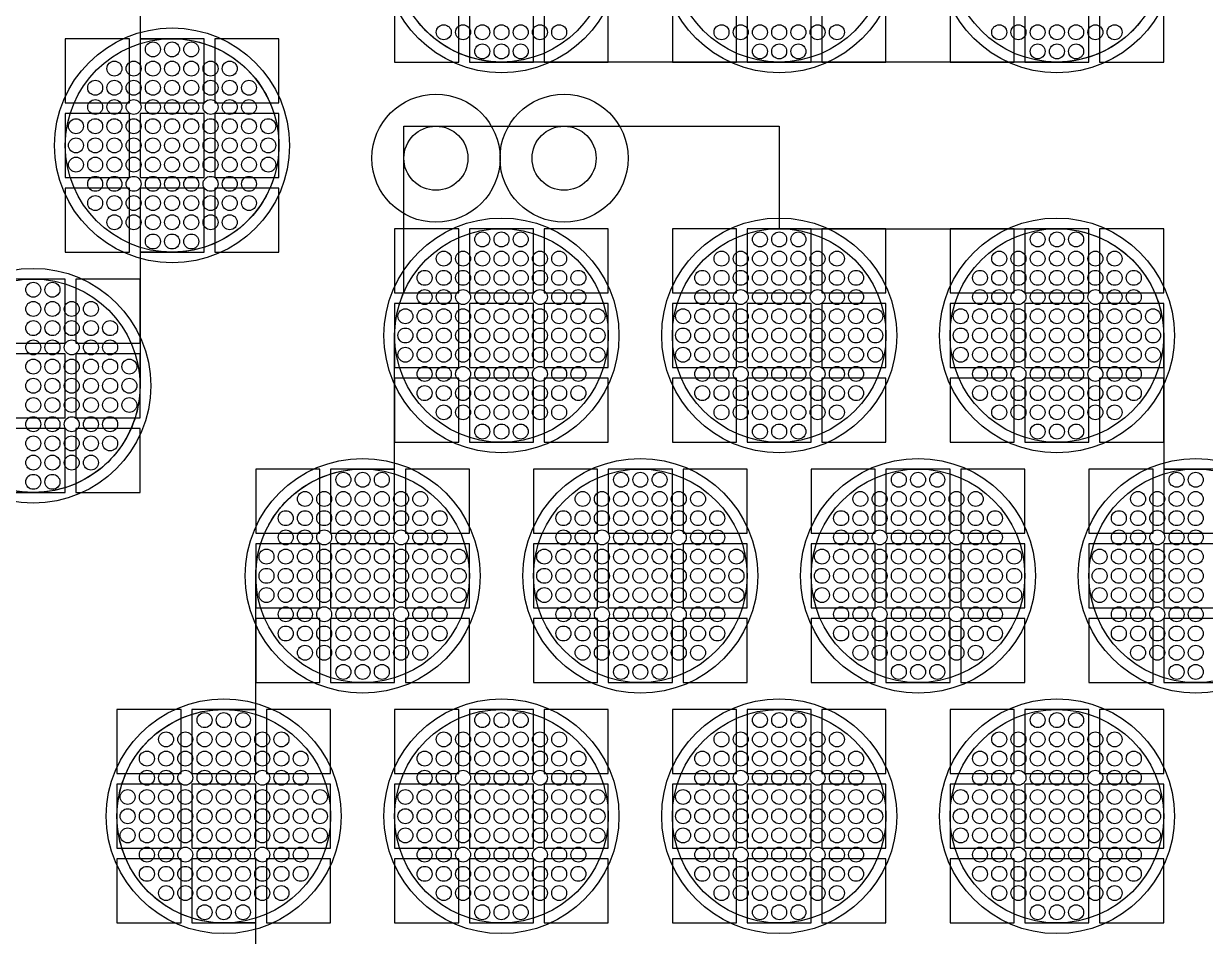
# Model space of a CAD drawing. Extents: x -49 to 54, y -38 to 38.
# Drawn here: x 15.51 to 21.04, y -14.7 to -10.43 of the extents above; entities that cross this region are included whole.
import ezdxf

# ---------------------------------------------------------------- set-up
doc = ezdxf.new("R2010")
doc.units = 0
for name, color, linetype in [('ADHESIVE_VIA_OPENINGS', 30, 'CONTINUOUS'), ('BACK_LAYER', 5, 'CONTINUOUS'), ('COND_LAYER_LOWER_ELECTRODE', 6, 'CONTINUOUS'), ('CONDUCTIVE_LAYER_BACK_LAYER', 2, 'CONTINUOUS'), ('EMITTER', 3, 'CONTINUOUS'), ('LOWER_ELECTRODE', 1, 'CONTINUOUS'), ('SUBSTRATE_VIA', 4, 'CONTINUOUS')]:
    doc.layers.add(name, color=color, linetype=linetype)

msp = doc.modelspace()

# ---------------------------------------------------------------- linework, layer by layer
at = {"layer": 'ADHESIVE_VIA_OPENINGS'}
for centre in [(17.4396, -11.0564), (18.0396, -11.0564)]:
    msp.add_circle(centre, 0.3, dxfattribs=at)
at = {"layer": 'BACK_LAYER'}
for points in [[(17.2465, -10.6063), (17.5465, -10.6063), (17.5465, -10.3063), (17.2465, -10.3063)], [(17.5965, -10.6063), (17.8965, -10.6063), (17.8965, -10.3063), (17.5965, -10.3063)], [(17.9465, -10.6063), (18.2465, -10.6063), (18.2465, -10.3063), (17.9465, -10.3063)], [(18.5465, -10.6063), (18.8465, -10.6063), (18.8465, -10.3063), (18.5465, -10.3063)], [(18.8965, -10.6063), (19.1965, -10.6063), (19.1965, -10.3063), (18.8965, -10.3063)], [(19.2465, -10.6063), (19.5465, -10.6063), (19.5465, -10.3063), (19.2465, -10.3063)], [(19.8465, -10.6063), (20.1465, -10.6063), (20.1465, -10.3063), (19.8465, -10.3063)], [(20.1965, -10.6063), (20.4965, -10.6063), (20.4965, -10.3063), (20.1965, -10.3063)], [(20.5465, -10.6063), (20.8465, -10.6063), (20.8465, -10.3063), (20.5465, -10.3063)], [(15.7046, -10.7965), (16.0046, -10.7965), (16.0046, -10.4965), (15.7046, -10.4965)], [(16.0546, -10.7965), (16.3546, -10.7965), (16.3546, -10.4965), (16.0546, -10.4965)], [(16.4046, -10.7965), (16.7046, -10.7965), (16.7046, -10.4965), (16.4046, -10.4965)], [(15.7046, -11.1465), (16.0046, -11.1465), (16.0046, -10.8465), (15.7046, -10.8465)], [(16.0546, -11.1465), (16.3546, -11.1465), (16.3546, -10.8465), (16.0546, -10.8465)], [(16.4046, -11.1465), (16.7046, -11.1465), (16.7046, -10.8465), (16.4046, -10.8465)], [(15.7046, -11.4965), (16.0046, -11.4965), (16.0046, -11.1965), (15.7046, -11.1965)], [(16.0546, -11.4965), (16.3546, -11.4965), (16.3546, -11.1965), (16.0546, -11.1965)], [(16.4046, -11.4965), (16.7046, -11.4965), (16.7046, -11.1965), (16.4046, -11.1965)], [(17.2465, -11.6867), (17.5465, -11.6867), (17.5465, -11.3867), (17.2465, -11.3867)], [(17.5965, -11.6867), (17.8965, -11.6867), (17.8965, -11.3867), (17.5965, -11.3867)], [(17.9465, -11.6867), (18.2465, -11.6867), (18.2465, -11.3867), (17.9465, -11.3867)], [(18.5465, -11.6867), (18.8465, -11.6867), (18.8465, -11.3867), (18.5465, -11.3867)], [(18.8965, -11.6867), (19.1965, -11.6867), (19.1965, -11.3867), (18.8965, -11.3867)], [(19.2465, -11.6867), (19.5465, -11.6867), (19.5465, -11.3867), (19.2465, -11.3867)], [(19.8465, -11.6867), (20.1465, -11.6867), (20.1465, -11.3867), (19.8465, -11.3867)], [(20.1965, -11.6867), (20.4965, -11.6867), (20.4965, -11.3867), (20.1965, -11.3867)], [(20.5465, -11.6867), (20.8465, -11.6867), (20.8465, -11.3867), (20.5465, -11.3867)], [(15.4046, -11.9223), (15.7046, -11.9223), (15.7046, -11.6223), (15.4046, -11.6223)], [(15.7546, -11.9223), (16.0546, -11.9223), (16.0546, -11.6223), (15.7546, -11.6223)], [(17.2465, -12.0367), (17.5465, -12.0367), (17.5465, -11.7367), (17.2465, -11.7367)], [(17.5965, -12.0367), (17.8965, -12.0367), (17.8965, -11.7367), (17.5965, -11.7367)], [(17.9465, -12.0367), (18.2465, -12.0367), (18.2465, -11.7367), (17.9465, -11.7367)], [(18.5465, -12.0367), (18.8465, -12.0367), (18.8465, -11.7367), (18.5465, -11.7367)], [(18.8965, -12.0367), (19.1965, -12.0367), (19.1965, -11.7367), (18.8965, -11.7367)], [(19.2465, -12.0367), (19.5465, -12.0367), (19.5465, -11.7367), (19.2465, -11.7367)], [(19.8465, -12.0367), (20.1465, -12.0367), (20.1465, -11.7367), (19.8465, -11.7367)], [(20.1965, -12.0367), (20.4965, -12.0367), (20.4965, -11.7367), (20.1965, -11.7367)], [(20.5465, -12.0367), (20.8465, -12.0367), (20.8465, -11.7367), (20.5465, -11.7367)], [(15.4046, -12.2723), (15.7046, -12.2723), (15.7046, -11.9723), (15.4046, -11.9723)], [(15.7546, -12.2723), (16.0546, -12.2723), (16.0546, -11.9723), (15.7546, -11.9723)], [(17.2465, -12.3867), (17.5465, -12.3867), (17.5465, -12.0867), (17.2465, -12.0867)], [(17.5965, -12.3867), (17.8965, -12.3867), (17.8965, -12.0867), (17.5965, -12.0867)], [(17.9465, -12.3867), (18.2465, -12.3867), (18.2465, -12.0867), (17.9465, -12.0867)], [(18.5465, -12.3867), (18.8465, -12.3867), (18.8465, -12.0867), (18.5465, -12.0867)], [(18.8965, -12.3867), (19.1965, -12.3867), (19.1965, -12.0867), (18.8965, -12.0867)], [(19.2465, -12.3867), (19.5465, -12.3867), (19.5465, -12.0867), (19.2465, -12.0867)], [(19.8465, -12.3867), (20.1465, -12.3867), (20.1465, -12.0867), (19.8465, -12.0867)], [(20.1965, -12.3867), (20.4965, -12.3867), (20.4965, -12.0867), (20.1965, -12.0867)], [(20.5465, -12.3867), (20.8465, -12.3867), (20.8465, -12.0867), (20.5465, -12.0867)], [(15.4046, -12.6223), (15.7046, -12.6223), (15.7046, -12.3223), (15.4046, -12.3223)], [(15.7546, -12.6223), (16.0546, -12.6223), (16.0546, -12.3223), (15.7546, -12.3223)], [(16.5965, -12.8125), (16.8965, -12.8125), (16.8965, -12.5125), (16.5965, -12.5125)], [(16.9465, -12.8125), (17.2465, -12.8125), (17.2465, -12.5125), (16.9465, -12.5125)], [(17.2965, -12.8125), (17.5965, -12.8125), (17.5965, -12.5125), (17.2965, -12.5125)], [(17.8965, -12.8125), (18.1965, -12.8125), (18.1965, -12.5125), (17.8965, -12.5125)], [(18.2465, -12.8125), (18.5465, -12.8125), (18.5465, -12.5125), (18.2465, -12.5125)], [(18.5965, -12.8125), (18.8965, -12.8125), (18.8965, -12.5125), (18.5965, -12.5125)], [(19.1965, -12.8125), (19.4965, -12.8125), (19.4965, -12.5125), (19.1965, -12.5125)], [(19.5465, -12.8125), (19.8465, -12.8125), (19.8465, -12.5125), (19.5465, -12.5125)], [(19.8965, -12.8125), (20.1965, -12.8125), (20.1965, -12.5125), (19.8965, -12.5125)], [(20.4965, -12.8125), (20.7965, -12.8125), (20.7965, -12.5125), (20.4965, -12.5125)], [(20.8465, -12.8125), (21.1465, -12.8125), (21.1465, -12.5125), (20.8465, -12.5125)], [(16.5965, -13.1625), (16.8965, -13.1625), (16.8965, -12.8625), (16.5965, -12.8625)], [(16.9465, -13.1625), (17.2465, -13.1625), (17.2465, -12.8625), (16.9465, -12.8625)], [(17.2965, -13.1625), (17.5965, -13.1625), (17.5965, -12.8625), (17.2965, -12.8625)], [(17.8965, -13.1625), (18.1965, -13.1625), (18.1965, -12.8625), (17.8965, -12.8625)], [(18.2465, -13.1625), (18.5465, -13.1625), (18.5465, -12.8625), (18.2465, -12.8625)], [(18.5965, -13.1625), (18.8965, -13.1625), (18.8965, -12.8625), (18.5965, -12.8625)], [(19.1965, -13.1625), (19.4965, -13.1625), (19.4965, -12.8625), (19.1965, -12.8625)], [(19.5465, -13.1625), (19.8465, -13.1625), (19.8465, -12.8625), (19.5465, -12.8625)], [(19.8965, -13.1625), (20.1965, -13.1625), (20.1965, -12.8625), (19.8965, -12.8625)], [(20.4965, -13.1625), (20.7965, -13.1625), (20.7965, -12.8625), (20.4965, -12.8625)], [(20.8465, -13.1625), (21.1465, -13.1625), (21.1465, -12.8625), (20.8465, -12.8625)], [(16.5965, -13.5125), (16.8965, -13.5125), (16.8965, -13.2125), (16.5965, -13.2125)], [(16.9465, -13.5125), (17.2465, -13.5125), (17.2465, -13.2125), (16.9465, -13.2125)], [(17.2965, -13.5125), (17.5965, -13.5125), (17.5965, -13.2125), (17.2965, -13.2125)], [(17.8965, -13.5125), (18.1965, -13.5125), (18.1965, -13.2125), (17.8965, -13.2125)], [(18.2465, -13.5125), (18.5465, -13.5125), (18.5465, -13.2125), (18.2465, -13.2125)], [(18.5965, -13.5125), (18.8965, -13.5125), (18.8965, -13.2125), (18.5965, -13.2125)], [(19.1965, -13.5125), (19.4965, -13.5125), (19.4965, -13.2125), (19.1965, -13.2125)], [(19.5465, -13.5125), (19.8465, -13.5125), (19.8465, -13.2125), (19.5465, -13.2125)], [(19.8965, -13.5125), (20.1965, -13.5125), (20.1965, -13.2125), (19.8965, -13.2125)], [(20.4965, -13.5125), (20.7965, -13.5125), (20.7965, -13.2125), (20.4965, -13.2125)], [(20.8465, -13.5125), (21.1465, -13.5125), (21.1465, -13.2125), (20.8465, -13.2125)], [(15.9465, -13.9384), (16.2465, -13.9384), (16.2465, -13.6384), (15.9465, -13.6384)], [(16.2965, -13.9384), (16.5965, -13.9384), (16.5965, -13.6384), (16.2965, -13.6384)], [(16.6465, -13.9384), (16.9465, -13.9384), (16.9465, -13.6384), (16.6465, -13.6384)], [(17.2465, -13.9384), (17.5465, -13.9384), (17.5465, -13.6384), (17.2465, -13.6384)], [(17.5965, -13.9384), (17.8965, -13.9384), (17.8965, -13.6384), (17.5965, -13.6384)], [(17.9465, -13.9384), (18.2465, -13.9384), (18.2465, -13.6384), (17.9465, -13.6384)], [(18.5465, -13.9384), (18.8465, -13.9384), (18.8465, -13.6384), (18.5465, -13.6384)], [(18.8965, -13.9384), (19.1965, -13.9384), (19.1965, -13.6384), (18.8965, -13.6384)], [(19.2465, -13.9384), (19.5465, -13.9384), (19.5465, -13.6384), (19.2465, -13.6384)], [(19.8465, -13.9384), (20.1465, -13.9384), (20.1465, -13.6384), (19.8465, -13.6384)], [(20.1965, -13.9384), (20.4965, -13.9384), (20.4965, -13.6384), (20.1965, -13.6384)], [(20.5465, -13.9384), (20.8465, -13.9384), (20.8465, -13.6384), (20.5465, -13.6384)], [(15.9465, -14.2884), (16.2465, -14.2884), (16.2465, -13.9884), (15.9465, -13.9884)], [(16.2965, -14.2884), (16.5965, -14.2884), (16.5965, -13.9884), (16.2965, -13.9884)], [(16.6465, -14.2884), (16.9465, -14.2884), (16.9465, -13.9884), (16.6465, -13.9884)], [(17.2465, -14.2884), (17.5465, -14.2884), (17.5465, -13.9884), (17.2465, -13.9884)], [(17.5965, -14.2884), (17.8965, -14.2884), (17.8965, -13.9884), (17.5965, -13.9884)], [(17.9465, -14.2884), (18.2465, -14.2884), (18.2465, -13.9884), (17.9465, -13.9884)], [(18.5465, -14.2884), (18.8465, -14.2884), (18.8465, -13.9884), (18.5465, -13.9884)], [(18.8965, -14.2884), (19.1965, -14.2884), (19.1965, -13.9884), (18.8965, -13.9884)], [(19.2465, -14.2884), (19.5465, -14.2884), (19.5465, -13.9884), (19.2465, -13.9884)], [(19.8465, -14.2884), (20.1465, -14.2884), (20.1465, -13.9884), (19.8465, -13.9884)], [(20.1965, -14.2884), (20.4965, -14.2884), (20.4965, -13.9884), (20.1965, -13.9884)], [(20.5465, -14.2884), (20.8465, -14.2884), (20.8465, -13.9884), (20.5465, -13.9884)], [(15.9465, -14.6384), (16.2465, -14.6384), (16.2465, -14.3384), (15.9465, -14.3384)], [(16.2965, -14.6384), (16.5965, -14.6384), (16.5965, -14.3384), (16.2965, -14.3384)], [(16.6465, -14.6384), (16.9465, -14.6384), (16.9465, -14.3384), (16.6465, -14.3384)], [(17.2465, -14.6384), (17.5465, -14.6384), (17.5465, -14.3384), (17.2465, -14.3384)], [(17.5965, -14.6384), (17.8965, -14.6384), (17.8965, -14.3384), (17.5965, -14.3384)], [(17.9465, -14.6384), (18.2465, -14.6384), (18.2465, -14.3384), (17.9465, -14.3384)], [(18.5465, -14.6384), (18.8465, -14.6384), (18.8465, -14.3384), (18.5465, -14.3384)], [(18.8965, -14.6384), (19.1965, -14.6384), (19.1965, -14.3384), (18.8965, -14.3384)], [(19.2465, -14.6384), (19.5465, -14.6384), (19.5465, -14.3384), (19.2465, -14.3384)], [(19.8465, -14.6384), (20.1465, -14.6384), (20.1465, -14.3384), (19.8465, -14.3384)], [(20.1965, -14.6384), (20.4965, -14.6384), (20.4965, -14.3384), (20.1965, -14.3384)], [(20.5465, -14.6384), (20.8465, -14.6384), (20.8465, -14.3384), (20.5465, -14.3384)]]:
    msp.add_lwpolyline(points, close=True, dxfattribs=at)
at = {"layer": 'COND_LAYER_LOWER_ELECTRODE'}
for centre in [(17.7465, -10.1063), (19.0465, -10.1063), (20.3465, -10.1063), (16.2046, -10.9965), (17.7465, -11.8867), (19.0465, -11.8867), (20.3465, -11.8867), (15.5546, -12.1223), (17.0965, -13.0125), (18.3965, -13.0125), (19.6965, -13.0125), (20.9965, -13.0125), (16.4465, -14.1384), (17.7465, -14.1384), (19.0465, -14.1384), (20.3465, -14.1384)]:
    msp.add_circle(centre, 0.55, dxfattribs=at)
at = {"layer": 'CONDUCTIVE_LAYER_BACK_LAYER'}
for points in [[(16.0546, -9.8707), (16.0546, -10.4966), (16.2146, -10.4966), (16.2345, -10.4974), (16.2543, -10.499), (16.274, -10.5013), (16.2936, -10.5045), (16.3131, -10.5084), (16.3325, -10.5131), (16.3516, -10.5186), (16.3705, -10.5248), (16.3891, -10.5318), (16.4074, -10.5395), (16.4254, -10.5479), (16.4431, -10.557), (16.4604, -10.5668), (16.4772, -10.5773), (16.4937, -10.5885), (16.5097, -10.6003), (16.5252, -10.6128), (16.5402, -10.6258), (16.5547, -10.6395), (16.5686, -10.6537), (16.5819, -10.6684), (16.5947, -10.6837), (16.6068, -10.6994), (16.6183, -10.7156), (16.6291, -10.7323), (16.6393, -10.7494), (16.6488, -10.7669), (16.6576, -10.7847), (16.6656, -10.8029), (16.673, -10.8213), (16.6796, -10.8401), (16.6854, -10.8591), (16.6905, -10.8783), (16.6948, -10.8977), (16.6983, -10.9173), (16.7011, -10.937), (16.7031, -10.9568), (16.7043, -10.9766), (16.7046, -10.9965), (16.7043, -11.0164), (16.7031, -11.0362), (16.7011, -11.056), (16.6983, -11.0757), (16.6948, -11.0953), (16.6905, -11.1147), (16.6854, -11.1339), (16.6796, -11.1529), (16.673, -11.1717), (16.6656, -11.1901), (16.6576, -11.2083), (16.6488, -11.2262), (16.6393, -11.2436), (16.6291, -11.2607), (16.6183, -11.2774), (16.6068, -11.2936), (16.5947, -11.3094), (16.5819, -11.3246), (16.5686, -11.3394), (16.5547, -11.3536), (16.5402, -11.3672), (16.5252, -11.3802), (16.5097, -11.3927), (16.4937, -11.4045), (16.4772, -11.4157), (16.4604, -11.4262), (16.4431, -11.436), (16.4254, -11.4451), (16.4074, -11.4535), (16.3891, -11.4612), (16.3705, -11.4682), (16.3516, -11.4744), (16.3325, -11.4799), (16.3131, -11.4846), (16.2936, -11.4885), (16.274, -11.4917), (16.2543, -11.494), (16.2345, -11.4956), (16.2146, -11.4964), (16.0546, -11.4964), (16.0546, -12.1223), (16.0543, -12.1422), (16.0531, -12.1621), (16.0511, -12.1818), (16.0483, -12.2015), (16.0448, -12.2211), (16.0405, -12.2405), (16.0354, -12.2597), (16.0296, -12.2787), (16.023, -12.2975), (16.0156, -12.316), (16.0076, -12.3341), (15.9988, -12.352), (15.9893, -12.3695), (15.9791, -12.3865), (15.9683, -12.4032), (15.9568, -12.4194), (15.9447, -12.4352), (15.9319, -12.4505), (15.9186, -12.4652), (15.9047, -12.4794), (15.8902, -12.493), (15.8752, -12.5061), (15.8597, -12.5185), (15.8437, -12.5303), (15.8272, -12.5415), (15.8104, -12.552), (15.7931, -12.5618), (15.7754, -12.571), (15.7574, -12.5794), (15.7391, -12.5871), (15.7205, -12.594), (15.7016, -12.6003), (15.6825, -12.6057), (15.6631, -12.6104), (15.6436, -12.6144), (15.624, -12.6175), (15.6043, -12.6199), (15.5845, -12.6214), (15.5646, -12.6222), (15.4046, -12.6222)], [(20.7365, -10.4192), (20.7238, -10.4344), (20.7104, -10.4492), (20.6965, -10.4634), (20.6821, -10.477), (20.6671, -10.49), (20.6515, -10.5025), (20.6356, -10.5143), (20.6191, -10.5255), (20.6022, -10.536), (20.5849, -10.5458), (20.5673, -10.5549), (20.5493, -10.5634), (20.5309, -10.5711), (20.5123, -10.578), (20.4934, -10.5842), (20.4743, -10.5897), (20.455, -10.5944), (20.4355, -10.5983), (20.4159, -10.6015), (20.3961, -10.6038), (20.3763, -10.6054), (20.3564, -10.6062), (17.7366, -10.6062), (17.7167, -10.6054), (17.6969, -10.6038), (17.6771, -10.6015), (17.6575, -10.5983), (17.638, -10.5944), (17.6187, -10.5897), (17.5996, -10.5842), (17.5807, -10.578), (17.5621, -10.5711), (17.5437, -10.5634), (17.5257, -10.5549), (17.5081, -10.5458), (17.4908, -10.536), (17.4739, -10.5255), (17.4575, -10.5143), (17.4415, -10.5025), (17.426, -10.49), (17.411, -10.477), (17.3965, -10.4634), (17.3826, -10.4492), (17.3692, -10.4344), (17.3565, -10.4192)], [(16.5965, -15.2642), (16.5965, -14.6383), (16.4366, -14.6383), (16.4167, -14.6375), (16.3969, -14.6359), (16.3771, -14.6335), (16.3575, -14.6304), (16.338, -14.6265), (16.3187, -14.6218), (16.2996, -14.6163), (16.2807, -14.6101), (16.2621, -14.6031), (16.2437, -14.5954), (16.2257, -14.587), (16.2081, -14.5779), (16.1908, -14.568), (16.1739, -14.5575), (16.1575, -14.5463), (16.1415, -14.5345), (16.126, -14.5221), (16.111, -14.509), (16.0965, -14.4954), (16.0826, -14.4812), (16.0692, -14.4665), (16.0565, -14.4512), (16.0443, -14.4355), (16.0329, -14.4192), (16.022, -14.4026), (16.0118, -14.3855), (16.0024, -14.368), (15.9936, -14.3502), (15.9855, -14.332), (15.9782, -14.3135), (15.9716, -14.2948), (15.9658, -14.2758), (15.9607, -14.2565), (15.9564, -14.2371), (15.9528, -14.2176), (15.9501, -14.1979), (15.9481, -14.1781), (15.9469, -14.1582), (15.9465, -14.1384), (15.9469, -14.1185), (15.9481, -14.0986), (15.9501, -14.0789), (15.9528, -14.0592), (15.9564, -14.0396), (15.9607, -14.0202), (15.9658, -14.001), (15.9716, -13.982), (15.9782, -13.9632), (15.9855, -13.9447), (15.9936, -13.9266), (16.0024, -13.9087), (16.0118, -13.8912), (16.022, -13.8742), (16.0329, -13.8575), (16.0443, -13.8413), (16.0565, -13.8255), (16.0692, -13.8103), (16.0826, -13.7955), (16.0965, -13.7813), (16.111, -13.7677), (16.126, -13.7546), (16.1415, -13.7422), (16.1575, -13.7304), (16.1739, -13.7192), (16.1908, -13.7087), (16.2081, -13.6989), (16.2257, -13.6897), (16.2437, -13.6813), (16.2621, -13.6736), (16.2807, -13.6667), (16.2996, -13.6604), (16.3187, -13.655), (16.338, -13.6503), (16.3575, -13.6463), (16.3771, -13.6432), (16.3969, -13.6408), (16.4167, -13.6393), (16.4366, -13.6385), (16.5965, -13.6385), (16.5965, -13.0125), (16.5969, -12.9927), (16.5981, -12.9728), (16.6001, -12.953), (16.6028, -12.9333), (16.6064, -12.9138), (16.6107, -12.8944), (16.6158, -12.8751), (16.6216, -12.8561), (16.6282, -12.8374), (16.6355, -12.8189), (16.6436, -12.8007), (16.6524, -12.7829), (16.6618, -12.7654), (16.672, -12.7483), (16.6829, -12.7317), (16.6943, -12.7154), (16.7065, -12.6997), (16.7192, -12.6844), (16.7326, -12.6697), (16.7465, -12.6555), (16.761, -12.6418), (16.776, -12.6288), (16.7915, -12.6164), (16.8075, -12.6045), (16.8239, -12.5934), (16.8408, -12.5829), (16.8581, -12.573), (16.8757, -12.5639), (16.8937, -12.5555), (16.9121, -12.5478), (16.9307, -12.5408), (16.9496, -12.5346), (16.9687, -12.5291), (16.988, -12.5244), (17.0075, -12.5205), (17.0271, -12.5174), (17.0469, -12.515), (17.0667, -12.5134), (17.0866, -12.5126), (17.2465, -12.5126), (17.2465, -11.8867), (17.2469, -11.8668), (17.2481, -11.847), (17.2501, -11.8272), (17.2528, -11.8075), (17.2564, -11.7879), (17.2607, -11.7685), (17.2658, -11.7493), (17.2716, -11.7303), (17.2782, -11.7115), (17.2855, -11.6931), (17.2896, -11.6839), (17.2896, -10.9064), (19.0465, -10.9064), (19.0465, -11.3868), (20.3564, -11.3868), (20.3763, -11.3876), (20.3961, -11.3892), (20.4159, -11.3915), (20.4355, -11.3947), (20.455, -11.3986), (20.4743, -11.4033), (20.4934, -11.4088), (20.5123, -11.415), (20.5309, -11.422), (20.5493, -11.4297), (20.5673, -11.4381), (20.5849, -11.4472), (20.6022, -11.457), (20.6191, -11.4675), (20.6356, -11.4787), (20.6515, -11.4905), (20.6671, -11.503), (20.6821, -11.516), (20.6965, -11.5296), (20.7104, -11.5438), (20.7238, -11.5586), (20.7365, -11.5738), (20.7487, -11.5896), (20.7602, -11.6058), (20.771, -11.6225), (20.7812, -11.6396), (20.7906, -11.657), (20.7994, -11.6749), (20.8075, -11.6931), (20.8148, -11.7115), (20.8214, -11.7303), (20.8273, -11.7493), (20.8323, -11.7685), (20.8367, -11.7879), (20.8402, -11.8075), (20.843, -11.8272), (20.8449, -11.847), (20.8461, -11.8668), (20.8465, -11.8867), (20.8465, -12.5126), (21.0064, -12.5126), (21.0263, -12.5134), (21.0461, -12.515)]]:
    msp.add_lwpolyline(points, dxfattribs=at)
at = {"layer": 'EMITTER'}
for centre in [(17.7465, -10.1063), (19.0465, -10.1063), (20.3465, -10.1063), (16.2046, -10.9965), (17.7465, -11.8867), (19.0465, -11.8867), (20.3465, -11.8867), (15.5546, -12.1223), (17.0965, -13.0125), (18.3965, -13.0125), (19.6965, -13.0125), (20.9965, -13.0125), (16.4465, -14.1384), (17.7465, -14.1384), (19.0465, -14.1384), (20.3465, -14.1384)]:
    msp.add_circle(centre, 0.5, dxfattribs=at)
at = {"layer": 'LOWER_ELECTRODE'}
for centre in [(17.4765, -10.4663), (17.5665, -10.4663), (17.6565, -10.4663), (17.7465, -10.4663), (17.8365, -10.4663), (17.9265, -10.4663), (18.0165, -10.4663), (18.7765, -10.4663), (18.8665, -10.4663), (18.9565, -10.4663), (19.0465, -10.4663), (19.1365, -10.4663), (19.2265, -10.4663), (19.3165, -10.4663), (20.0765, -10.4663), (20.1665, -10.4663), (20.2565, -10.4663), (20.3465, -10.4663), (20.4365, -10.4663), (20.5265, -10.4663), (20.6165, -10.4663), (16.1146, -10.5465), (16.2046, -10.5465), (16.2946, -10.5465), (17.6565, -10.5563), (17.7465, -10.5563), (17.8365, -10.5563), (18.9565, -10.5563), (19.0465, -10.5563), (19.1365, -10.5563), (20.2565, -10.5563), (20.3465, -10.5563), (20.4365, -10.5563), (15.9346, -10.6365), (16.0246, -10.6365), (16.1146, -10.6365), (16.2046, -10.6365), (16.2946, -10.6365), (16.3846, -10.6365), (16.4746, -10.6365), (15.8446, -10.7265), (15.9346, -10.7265), (16.0246, -10.7265), (16.1146, -10.7265), (16.2046, -10.7265), (16.2946, -10.7265), (16.3846, -10.7265), (16.4746, -10.7265), (16.5646, -10.7265), (15.8446, -10.8165), (15.9346, -10.8165), (16.0246, -10.8165), (16.1146, -10.8165), (16.2046, -10.8165), (16.2946, -10.8165), (16.3846, -10.8165), (16.4746, -10.8165), (16.5646, -10.8165), (15.7546, -10.9065), (15.8446, -10.9065), (15.9346, -10.9065), (16.0246, -10.9065), (16.1146, -10.9065), (16.2046, -10.9065), (16.2946, -10.9065), (16.3846, -10.9065), (16.4746, -10.9065), (16.5646, -10.9065), (16.6546, -10.9065), (15.7546, -10.9965), (15.8446, -10.9965), (15.9346, -10.9965), (16.0246, -10.9965), (16.1146, -10.9965), (16.2046, -10.9965), (16.2946, -10.9965), (16.3846, -10.9965), (16.4746, -10.9965), (16.5646, -10.9965), (16.6546, -10.9965), (15.7546, -11.0865), (15.8446, -11.0865), (15.9346, -11.0865), (16.0246, -11.0865), (16.1146, -11.0865), (16.2046, -11.0865), (16.2946, -11.0865), (16.3846, -11.0865), (16.4746, -11.0865), (16.5646, -11.0865), (16.6546, -11.0865), (15.8446, -11.1765), (15.9346, -11.1765), (16.0246, -11.1765), (16.1146, -11.1765), (16.2046, -11.1765), (16.2946, -11.1765), (16.3846, -11.1765), (16.4746, -11.1765), (16.5646, -11.1765), (15.8446, -11.2665), (15.9346, -11.2665), (16.0246, -11.2665), (16.1146, -11.2665), (16.2046, -11.2665), (16.2946, -11.2665), (16.3846, -11.2665), (16.4746, -11.2665), (16.5646, -11.2665), (15.9346, -11.3565), (16.0246, -11.3565), (16.1146, -11.3565), (16.2046, -11.3565), (16.2946, -11.3565), (16.3846, -11.3565), (16.4746, -11.3565), (16.1146, -11.4465), (16.2046, -11.4465), (16.2946, -11.4465), (17.6565, -11.4367), (17.7465, -11.4367), (17.8365, -11.4367), (18.9565, -11.4367), (19.0465, -11.4367), (19.1365, -11.4367), (20.2565, -11.4367), (20.3465, -11.4367), (20.4365, -11.4367), (17.4765, -11.5267), (17.5665, -11.5267), (17.6565, -11.5267), (17.7465, -11.5267), (17.8365, -11.5267), (17.9265, -11.5267), (18.0165, -11.5267), (18.7765, -11.5267), (18.8665, -11.5267), (18.9565, -11.5267), (19.0465, -11.5267), (19.1365, -11.5267), (19.2265, -11.5267), (19.3165, -11.5267), (20.0765, -11.5267), (20.1665, -11.5267), (20.2565, -11.5267), (20.3465, -11.5267), (20.4365, -11.5267), (20.5265, -11.5267), (20.6165, -11.5267), (17.3865, -11.6167), (17.4765, -11.6167), (17.5665, -11.6167), (17.6565, -11.6167), (17.7465, -11.6167), (17.8365, -11.6167), (17.9265, -11.6167), (18.0165, -11.6167), (18.1065, -11.6167), (18.6865, -11.6167), (18.7765, -11.6167), (18.8665, -11.6167), (18.9565, -11.6167), (19.0465, -11.6167), (19.1365, -11.6167), (19.2265, -11.6167), (19.3165, -11.6167), (19.4065, -11.6167), (19.9865, -11.6167), (20.0765, -11.6167), (20.1665, -11.6167), (20.2565, -11.6167), (20.3465, -11.6167), (20.4365, -11.6167), (20.5265, -11.6167), (20.6165, -11.6167), (20.7065, -11.6167), (15.5546, -11.6723), (15.6446, -11.6723), (17.3865, -11.7067), (17.4765, -11.7067), (17.5665, -11.7067), (17.6565, -11.7067), (17.7465, -11.7067), (17.8365, -11.7067), (17.9265, -11.7067), (18.0165, -11.7067), (18.1065, -11.7067), (18.6865, -11.7067), (18.7765, -11.7067), (18.8665, -11.7067), (18.9565, -11.7067), (19.0465, -11.7067), (19.1365, -11.7067), (19.2265, -11.7067), (19.3165, -11.7067), (19.4065, -11.7067), (19.9865, -11.7067), (20.0765, -11.7067), (20.1665, -11.7067), (20.2565, -11.7067), (20.3465, -11.7067), (20.4365, -11.7067), (20.5265, -11.7067), (20.6165, -11.7067), (20.7065, -11.7067), (15.5546, -11.7623), (15.6446, -11.7623), (15.7346, -11.7623), (15.8246, -11.7623), (17.2965, -11.7967), (17.3865, -11.7967), (17.4765, -11.7967), (17.5665, -11.7967), (17.6565, -11.7967), (17.7465, -11.7967), (17.8365, -11.7967), (17.9265, -11.7967), (18.0165, -11.7967), (18.1065, -11.7967), (18.1965, -11.7967), (18.5965, -11.7967), (18.6865, -11.7967), (18.7765, -11.7967), (18.8665, -11.7967), (18.9565, -11.7967), (19.0465, -11.7967), (19.1365, -11.7967), (19.2265, -11.7967), (19.3165, -11.7967), (19.4065, -11.7967), (19.4965, -11.7967), (19.8965, -11.7967), (19.9865, -11.7967), (20.0765, -11.7967), (20.1665, -11.7967), (20.2565, -11.7967), (20.3465, -11.7967), (20.4365, -11.7967), (20.5265, -11.7967), (20.6165, -11.7967), (20.7065, -11.7967), (20.7965, -11.7967), (15.5546, -11.8523), (15.6446, -11.8523), (15.7346, -11.8523), (15.8246, -11.8523), (15.9146, -11.8523), (17.2965, -11.8867), (17.3865, -11.8867), (17.4765, -11.8867), (17.5665, -11.8867), (17.6565, -11.8867), (17.7465, -11.8867), (17.8365, -11.8867), (17.9265, -11.8867), (18.0165, -11.8867), (18.1065, -11.8867), (18.1965, -11.8867), (18.5965, -11.8867), (18.6865, -11.8867), (18.7765, -11.8867), (18.8665, -11.8867), (18.9565, -11.8867), (19.0465, -11.8867), (19.1365, -11.8867), (19.2265, -11.8867), (19.3165, -11.8867), (19.4065, -11.8867), (19.4965, -11.8867), (19.8965, -11.8867), (19.9865, -11.8867), (20.0765, -11.8867), (20.1665, -11.8867), (20.2565, -11.8867), (20.3465, -11.8867), (20.4365, -11.8867), (20.5265, -11.8867), (20.6165, -11.8867), (20.7065, -11.8867), (20.7965, -11.8867), (15.5546, -11.9423), (15.6446, -11.9423), (15.7346, -11.9423), (15.8246, -11.9423), (15.9146, -11.9423), (17.2965, -11.9767), (17.3865, -11.9767), (17.4765, -11.9767), (17.5665, -11.9767), (17.6565, -11.9767), (17.7465, -11.9767), (17.8365, -11.9767), (17.9265, -11.9767), (18.0165, -11.9767), (18.1065, -11.9767), (18.1965, -11.9767), (18.5965, -11.9767), (18.6865, -11.9767), (18.7765, -11.9767), (18.8665, -11.9767), (18.9565, -11.9767), (19.0465, -11.9767), (19.1365, -11.9767), (19.2265, -11.9767), (19.3165, -11.9767), (19.4065, -11.9767), (19.4965, -11.9767), (19.8965, -11.9767), (19.9865, -11.9767), (20.0765, -11.9767), (20.1665, -11.9767), (20.2565, -11.9767), (20.3465, -11.9767), (20.4365, -11.9767), (20.5265, -11.9767), (20.6165, -11.9767), (20.7065, -11.9767), (20.7965, -11.9767), (15.5546, -12.0323), (15.6446, -12.0323), (15.7346, -12.0323), (15.8246, -12.0323), (15.9146, -12.0323), (16.0046, -12.0323), (17.3865, -12.0667), (17.4765, -12.0667), (17.5665, -12.0667), (17.6565, -12.0667), (17.7465, -12.0667), (17.8365, -12.0667), (17.9265, -12.0667), (18.0165, -12.0667), (18.1065, -12.0667), (18.6865, -12.0667), (18.7765, -12.0667), (18.8665, -12.0667), (18.9565, -12.0667), (19.0465, -12.0667), (19.1365, -12.0667), (19.2265, -12.0667), (19.3165, -12.0667), (19.4065, -12.0667), (19.9865, -12.0667), (20.0765, -12.0667), (20.1665, -12.0667), (20.2565, -12.0667), (20.3465, -12.0667), (20.4365, -12.0667), (20.5265, -12.0667), (20.6165, -12.0667), (20.7065, -12.0667), (15.5546, -12.1223), (15.6446, -12.1223), (15.7346, -12.1223), (15.8246, -12.1223), (15.9146, -12.1223), (16.0046, -12.1223), (17.3865, -12.1567), (17.4765, -12.1567), (17.5665, -12.1567), (17.6565, -12.1567), (17.7465, -12.1567), (17.8365, -12.1567), (17.9265, -12.1567), (18.0165, -12.1567), (18.1065, -12.1567), (18.6865, -12.1567), (18.7765, -12.1567), (18.8665, -12.1567), (18.9565, -12.1567), (19.0465, -12.1567), (19.1365, -12.1567), (19.2265, -12.1567), (19.3165, -12.1567), (19.4065, -12.1567), (19.9865, -12.1567), (20.0765, -12.1567), (20.1665, -12.1567), (20.2565, -12.1567), (20.3465, -12.1567), (20.4365, -12.1567), (20.5265, -12.1567), (20.6165, -12.1567), (20.7065, -12.1567), (15.5546, -12.2123), (15.6446, -12.2123), (15.7346, -12.2123), (15.8246, -12.2123), (15.9146, -12.2123), (16.0046, -12.2123), (17.4765, -12.2467), (17.5665, -12.2467), (17.6565, -12.2467), (17.7465, -12.2467), (17.8365, -12.2467), (17.9265, -12.2467), (18.0165, -12.2467), (18.7765, -12.2467), (18.8665, -12.2467), (18.9565, -12.2467), (19.0465, -12.2467), (19.1365, -12.2467), (19.2265, -12.2467), (19.3165, -12.2467), (20.0765, -12.2467), (20.1665, -12.2467), (20.2565, -12.2467), (20.3465, -12.2467), (20.4365, -12.2467), (20.5265, -12.2467), (20.6165, -12.2467), (15.5546, -12.3023), (15.6446, -12.3023), (15.7346, -12.3023), (15.8246, -12.3023), (15.9146, -12.3023), (17.6565, -12.3367), (17.7465, -12.3367), (17.8365, -12.3367), (18.9565, -12.3367), (19.0465, -12.3367), (19.1365, -12.3367), (20.2565, -12.3367), (20.3465, -12.3367), (20.4365, -12.3367), (15.5546, -12.3923), (15.6446, -12.3923), (15.7346, -12.3923), (15.8246, -12.3923), (15.9146, -12.3923), (15.5546, -12.4823), (15.6446, -12.4823), (15.7346, -12.4823), (15.8246, -12.4823), (15.5546, -12.5723), (15.6446, -12.5723), (17.0065, -12.5625), (17.0965, -12.5625), (17.1865, -12.5625), (18.3065, -12.5625), (18.3965, -12.5625), (18.4865, -12.5625), (19.6065, -12.5625), (19.6965, -12.5625), (19.7865, -12.5625), (20.9065, -12.5625), (20.9965, -12.5625), (16.8265, -12.6525), (16.9165, -12.6525), (17.0065, -12.6525), (17.0965, -12.6525), (17.1865, -12.6525), (17.2765, -12.6525), (17.3665, -12.6525), (18.1265, -12.6525), (18.2165, -12.6525), (18.3065, -12.6525), (18.3965, -12.6525), (18.4865, -12.6525), (18.5765, -12.6525), (18.6665, -12.6525), (19.4265, -12.6525), (19.5165, -12.6525), (19.6065, -12.6525), (19.6965, -12.6525), (19.7865, -12.6525), (19.8765, -12.6525), (19.9665, -12.6525), (20.7265, -12.6525), (20.8165, -12.6525), (20.9065, -12.6525), (20.9965, -12.6525), (16.7365, -12.7425), (16.8265, -12.7425), (16.9165, -12.7425), (17.0065, -12.7425), (17.0965, -12.7425), (17.1865, -12.7425), (17.2765, -12.7425), (17.3665, -12.7425), (17.4565, -12.7425), (18.0365, -12.7425), (18.1265, -12.7425), (18.2165, -12.7425), (18.3065, -12.7425), (18.3965, -12.7425), (18.4865, -12.7425), (18.5765, -12.7425), (18.6665, -12.7425), (18.7565, -12.7425), (19.3365, -12.7425), (19.4265, -12.7425), (19.5165, -12.7425), (19.6065, -12.7425), (19.6965, -12.7425), (19.7865, -12.7425), (19.8765, -12.7425), (19.9665, -12.7425), (20.0565, -12.7425), (20.6365, -12.7425), (20.7265, -12.7425), (20.8165, -12.7425), (20.9065, -12.7425), (20.9965, -12.7425), (16.7365, -12.8325), (16.8265, -12.8325), (16.9165, -12.8325), (17.0065, -12.8325), (17.0965, -12.8325), (17.1865, -12.8325), (17.2765, -12.8325), (17.3665, -12.8325), (17.4565, -12.8325), (18.0365, -12.8325), (18.1265, -12.8325), (18.2165, -12.8325), (18.3065, -12.8325), (18.3965, -12.8325), (18.4865, -12.8325), (18.5765, -12.8325), (18.6665, -12.8325), (18.7565, -12.8325), (19.3365, -12.8325), (19.4265, -12.8325), (19.5165, -12.8325), (19.6065, -12.8325), (19.6965, -12.8325), (19.7865, -12.8325), (19.8765, -12.8325), (19.9665, -12.8325), (20.0565, -12.8325), (20.6365, -12.8325), (20.7265, -12.8325), (20.8165, -12.8325), (20.9065, -12.8325), (20.9965, -12.8325), (16.6465, -12.9225), (16.7365, -12.9225), (16.8265, -12.9225), (16.9165, -12.9225), (17.0065, -12.9225), (17.0965, -12.9225), (17.1865, -12.9225), (17.2765, -12.9225), (17.3665, -12.9225), (17.4565, -12.9225), (17.5465, -12.9225), (17.9465, -12.9225), (18.0365, -12.9225), (18.1265, -12.9225), (18.2165, -12.9225), (18.3065, -12.9225), (18.3965, -12.9225), (18.4865, -12.9225), (18.5765, -12.9225), (18.6665, -12.9225), (18.7565, -12.9225), (18.8465, -12.9225), (19.2465, -12.9225), (19.3365, -12.9225), (19.4265, -12.9225), (19.5165, -12.9225), (19.6065, -12.9225), (19.6965, -12.9225), (19.7865, -12.9225), (19.8765, -12.9225), (19.9665, -12.9225), (20.0565, -12.9225), (20.1465, -12.9225), (20.5465, -12.9225), (20.6365, -12.9225), (20.7265, -12.9225), (20.8165, -12.9225), (20.9065, -12.9225), (20.9965, -12.9225), (16.6465, -13.0125), (16.7365, -13.0125), (16.8265, -13.0125), (16.9165, -13.0125), (17.0065, -13.0125), (17.0965, -13.0125), (17.1865, -13.0125), (17.2765, -13.0125), (17.3665, -13.0125), (17.4565, -13.0125), (17.5465, -13.0125), (17.9465, -13.0125), (18.0365, -13.0125), (18.1265, -13.0125), (18.2165, -13.0125), (18.3065, -13.0125), (18.3965, -13.0125), (18.4865, -13.0125), (18.5765, -13.0125), (18.6665, -13.0125), (18.7565, -13.0125), (18.8465, -13.0125), (19.2465, -13.0125), (19.3365, -13.0125), (19.4265, -13.0125), (19.5165, -13.0125), (19.6065, -13.0125), (19.6965, -13.0125), (19.7865, -13.0125), (19.8765, -13.0125), (19.9665, -13.0125), (20.0565, -13.0125), (20.1465, -13.0125), (20.5465, -13.0125), (20.6365, -13.0125), (20.7265, -13.0125), (20.8165, -13.0125), (20.9065, -13.0125), (20.9965, -13.0125), (16.6465, -13.1025), (16.7365, -13.1025), (16.8265, -13.1025), (16.9165, -13.1025), (17.0065, -13.1025), (17.0965, -13.1025), (17.1865, -13.1025), (17.2765, -13.1025), (17.3665, -13.1025), (17.4565, -13.1025), (17.5465, -13.1025), (17.9465, -13.1025), (18.0365, -13.1025), (18.1265, -13.1025), (18.2165, -13.1025), (18.3065, -13.1025), (18.3965, -13.1025), (18.4865, -13.1025), (18.5765, -13.1025), (18.6665, -13.1025), (18.7565, -13.1025), (18.8465, -13.1025), (19.2465, -13.1025), (19.3365, -13.1025), (19.4265, -13.1025), (19.5165, -13.1025), (19.6065, -13.1025), (19.6965, -13.1025), (19.7865, -13.1025), (19.8765, -13.1025), (19.9665, -13.1025), (20.0565, -13.1025), (20.1465, -13.1025), (20.5465, -13.1025), (20.6365, -13.1025), (20.7265, -13.1025), (20.8165, -13.1025), (20.9065, -13.1025), (20.9965, -13.1025), (16.7365, -13.1925), (16.8265, -13.1925), (16.9165, -13.1925), (17.0065, -13.1925), (17.0965, -13.1925), (17.1865, -13.1925), (17.2765, -13.1925), (17.3665, -13.1925), (17.4565, -13.1925), (18.0365, -13.1925), (18.1265, -13.1925), (18.2165, -13.1925), (18.3065, -13.1925), (18.3965, -13.1925), (18.4865, -13.1925), (18.5765, -13.1925), (18.6665, -13.1925), (18.7565, -13.1925), (19.3365, -13.1925), (19.4265, -13.1925), (19.5165, -13.1925), (19.6065, -13.1925), (19.6965, -13.1925), (19.7865, -13.1925), (19.8765, -13.1925), (19.9665, -13.1925), (20.0565, -13.1925), (20.6365, -13.1925), (20.7265, -13.1925), (20.8165, -13.1925), (20.9065, -13.1925), (20.9965, -13.1925), (16.7365, -13.2825), (16.8265, -13.2825), (16.9165, -13.2825), (17.0065, -13.2825), (17.0965, -13.2825), (17.1865, -13.2825), (17.2765, -13.2825), (17.3665, -13.2825), (17.4565, -13.2825), (18.0365, -13.2825), (18.1265, -13.2825), (18.2165, -13.2825), (18.3065, -13.2825), (18.3965, -13.2825), (18.4865, -13.2825), (18.5765, -13.2825), (18.6665, -13.2825), (18.7565, -13.2825), (19.3365, -13.2825), (19.4265, -13.2825), (19.5165, -13.2825), (19.6065, -13.2825), (19.6965, -13.2825), (19.7865, -13.2825), (19.8765, -13.2825), (19.9665, -13.2825), (20.0565, -13.2825), (20.6365, -13.2825), (20.7265, -13.2825), (20.8165, -13.2825), (20.9065, -13.2825), (20.9965, -13.2825), (16.8265, -13.3725), (16.9165, -13.3725), (17.0065, -13.3725), (17.0965, -13.3725), (17.1865, -13.3725), (17.2765, -13.3725), (17.3665, -13.3725), (18.1265, -13.3725), (18.2165, -13.3725), (18.3065, -13.3725), (18.3965, -13.3725), (18.4865, -13.3725), (18.5765, -13.3725), (18.6665, -13.3725), (19.4265, -13.3725), (19.5165, -13.3725), (19.6065, -13.3725), (19.6965, -13.3725), (19.7865, -13.3725), (19.8765, -13.3725), (19.9665, -13.3725), (20.7265, -13.3725), (20.8165, -13.3725), (20.9065, -13.3725), (20.9965, -13.3725), (17.0065, -13.4625), (17.0965, -13.4625), (17.1865, -13.4625), (18.3065, -13.4625), (18.3965, -13.4625), (18.4865, -13.4625), (19.6065, -13.4625), (19.6965, -13.4625), (19.7865, -13.4625), (20.9065, -13.4625), (20.9965, -13.4625), (16.3565, -13.6884), (16.4465, -13.6884), (16.5365, -13.6884), (17.6565, -13.6884), (17.7465, -13.6884), (17.8365, -13.6884), (18.9565, -13.6884), (19.0465, -13.6884), (19.1365, -13.6884), (20.2565, -13.6884), (20.3465, -13.6884), (20.4365, -13.6884), (16.1765, -13.7784), (16.2665, -13.7784), (16.3565, -13.7784), (16.4465, -13.7784), (16.5365, -13.7784), (16.6265, -13.7784), (16.7165, -13.7784), (17.4765, -13.7784), (17.5665, -13.7784), (17.6565, -13.7784), (17.7465, -13.7784), (17.8365, -13.7784), (17.9265, -13.7784), (18.0165, -13.7784), (18.7765, -13.7784), (18.8665, -13.7784), (18.9565, -13.7784), (19.0465, -13.7784), (19.1365, -13.7784), (19.2265, -13.7784), (19.3165, -13.7784), (20.0765, -13.7784), (20.1665, -13.7784), (20.2565, -13.7784), (20.3465, -13.7784), (20.4365, -13.7784), (20.5265, -13.7784), (20.6165, -13.7784), (16.0865, -13.8684), (16.1765, -13.8684), (16.2665, -13.8684), (16.3565, -13.8684), (16.4465, -13.8684), (16.5365, -13.8684), (16.6265, -13.8684), (16.7165, -13.8684), (16.8065, -13.8684), (17.3865, -13.8684), (17.4765, -13.8684), (17.5665, -13.8684), (17.6565, -13.8684), (17.7465, -13.8684), (17.8365, -13.8684), (17.9265, -13.8684), (18.0165, -13.8684), (18.1065, -13.8684), (18.6865, -13.8684), (18.7765, -13.8684), (18.8665, -13.8684), (18.9565, -13.8684), (19.0465, -13.8684), (19.1365, -13.8684), (19.2265, -13.8684), (19.3165, -13.8684), (19.4065, -13.8684), (19.9865, -13.8684), (20.0765, -13.8684), (20.1665, -13.8684), (20.2565, -13.8684), (20.3465, -13.8684), (20.4365, -13.8684), (20.5265, -13.8684), (20.6165, -13.8684), (20.7065, -13.8684), (16.0865, -13.9584), (16.1765, -13.9584), (16.2665, -13.9584), (16.3565, -13.9584), (16.4465, -13.9584), (16.5365, -13.9584), (16.6265, -13.9584), (16.7165, -13.9584), (16.8065, -13.9584), (17.3865, -13.9584), (17.4765, -13.9584), (17.5665, -13.9584), (17.6565, -13.9584), (17.7465, -13.9584), (17.8365, -13.9584), (17.9265, -13.9584), (18.0165, -13.9584), (18.1065, -13.9584), (18.6865, -13.9584), (18.7765, -13.9584), (18.8665, -13.9584), (18.9565, -13.9584), (19.0465, -13.9584), (19.1365, -13.9584), (19.2265, -13.9584), (19.3165, -13.9584), (19.4065, -13.9584), (19.9865, -13.9584), (20.0765, -13.9584), (20.1665, -13.9584), (20.2565, -13.9584), (20.3465, -13.9584), (20.4365, -13.9584), (20.5265, -13.9584), (20.6165, -13.9584), (20.7065, -13.9584), (15.9965, -14.0484), (16.0865, -14.0484), (16.1765, -14.0484), (16.2665, -14.0484), (16.3565, -14.0484), (16.4465, -14.0484), (16.5365, -14.0484), (16.6265, -14.0484), (16.7165, -14.0484), (16.8065, -14.0484), (16.8965, -14.0484), (17.2965, -14.0484), (17.3865, -14.0484), (17.4765, -14.0484), (17.5665, -14.0484), (17.6565, -14.0484), (17.7465, -14.0484), (17.8365, -14.0484), (17.9265, -14.0484), (18.0165, -14.0484), (18.1065, -14.0484), (18.1965, -14.0484), (18.5965, -14.0484), (18.6865, -14.0484), (18.7765, -14.0484), (18.8665, -14.0484), (18.9565, -14.0484), (19.0465, -14.0484), (19.1365, -14.0484), (19.2265, -14.0484), (19.3165, -14.0484), (19.4065, -14.0484), (19.4965, -14.0484), (19.8965, -14.0484), (19.9865, -14.0484), (20.0765, -14.0484), (20.1665, -14.0484), (20.2565, -14.0484), (20.3465, -14.0484), (20.4365, -14.0484), (20.5265, -14.0484), (20.6165, -14.0484), (20.7065, -14.0484), (20.7965, -14.0484), (15.9965, -14.1384), (16.0865, -14.1384), (16.1765, -14.1384), (16.2665, -14.1384), (16.3565, -14.1384), (16.4465, -14.1384), (16.5365, -14.1384), (16.6265, -14.1384), (16.7165, -14.1384), (16.8065, -14.1384), (16.8965, -14.1384), (17.2965, -14.1384), (17.3865, -14.1384), (17.4765, -14.1384), (17.5665, -14.1384), (17.6565, -14.1384), (17.7465, -14.1384), (17.8365, -14.1384), (17.9265, -14.1384), (18.0165, -14.1384), (18.1065, -14.1384), (18.1965, -14.1384), (18.5965, -14.1384), (18.6865, -14.1384), (18.7765, -14.1384), (18.8665, -14.1384), (18.9565, -14.1384), (19.0465, -14.1384), (19.1365, -14.1384), (19.2265, -14.1384), (19.3165, -14.1384), (19.4065, -14.1384), (19.4965, -14.1384), (19.8965, -14.1384), (19.9865, -14.1384), (20.0765, -14.1384), (20.1665, -14.1384), (20.2565, -14.1384), (20.3465, -14.1384), (20.4365, -14.1384), (20.5265, -14.1384), (20.6165, -14.1384), (20.7065, -14.1384), (20.7965, -14.1384), (15.9965, -14.2284), (16.0865, -14.2284), (16.1765, -14.2284), (16.2665, -14.2284), (16.3565, -14.2284), (16.4465, -14.2284), (16.5365, -14.2284), (16.6265, -14.2284), (16.7165, -14.2284), (16.8065, -14.2284), (16.8965, -14.2284), (17.2965, -14.2284), (17.3865, -14.2284), (17.4765, -14.2284), (17.5665, -14.2284), (17.6565, -14.2284), (17.7465, -14.2284), (17.8365, -14.2284), (17.9265, -14.2284), (18.0165, -14.2284), (18.1065, -14.2284), (18.1965, -14.2284), (18.5965, -14.2284), (18.6865, -14.2284), (18.7765, -14.2284), (18.8665, -14.2284), (18.9565, -14.2284), (19.0465, -14.2284), (19.1365, -14.2284), (19.2265, -14.2284), (19.3165, -14.2284), (19.4065, -14.2284), (19.4965, -14.2284), (19.8965, -14.2284), (19.9865, -14.2284), (20.0765, -14.2284), (20.1665, -14.2284), (20.2565, -14.2284), (20.3465, -14.2284), (20.4365, -14.2284), (20.5265, -14.2284), (20.6165, -14.2284), (20.7065, -14.2284), (20.7965, -14.2284), (16.0865, -14.3184), (16.1765, -14.3184), (16.2665, -14.3184), (16.3565, -14.3184), (16.4465, -14.3184), (16.5365, -14.3184), (16.6265, -14.3184), (16.7165, -14.3184), (16.8065, -14.3184), (17.3865, -14.3184), (17.4765, -14.3184), (17.5665, -14.3184), (17.6565, -14.3184), (17.7465, -14.3184), (17.8365, -14.3184), (17.9265, -14.3184), (18.0165, -14.3184), (18.1065, -14.3184), (18.6865, -14.3184), (18.7765, -14.3184), (18.8665, -14.3184), (18.9565, -14.3184), (19.0465, -14.3184), (19.1365, -14.3184), (19.2265, -14.3184), (19.3165, -14.3184), (19.4065, -14.3184), (19.9865, -14.3184), (20.0765, -14.3184), (20.1665, -14.3184), (20.2565, -14.3184), (20.3465, -14.3184), (20.4365, -14.3184), (20.5265, -14.3184), (20.6165, -14.3184), (20.7065, -14.3184), (16.0865, -14.4084), (16.1765, -14.4084), (16.2665, -14.4084), (16.3565, -14.4084), (16.4465, -14.4084), (16.5365, -14.4084), (16.6265, -14.4084), (16.7165, -14.4084), (16.8065, -14.4084), (17.3865, -14.4084), (17.4765, -14.4084), (17.5665, -14.4084), (17.6565, -14.4084), (17.7465, -14.4084), (17.8365, -14.4084), (17.9265, -14.4084), (18.0165, -14.4084), (18.1065, -14.4084), (18.6865, -14.4084), (18.7765, -14.4084), (18.8665, -14.4084), (18.9565, -14.4084), (19.0465, -14.4084), (19.1365, -14.4084), (19.2265, -14.4084), (19.3165, -14.4084), (19.4065, -14.4084), (19.9865, -14.4084), (20.0765, -14.4084), (20.1665, -14.4084), (20.2565, -14.4084), (20.3465, -14.4084), (20.4365, -14.4084), (20.5265, -14.4084), (20.6165, -14.4084), (20.7065, -14.4084), (16.1765, -14.4984), (16.2665, -14.4984), (16.3565, -14.4984), (16.4465, -14.4984), (16.5365, -14.4984), (16.6265, -14.4984), (16.7165, -14.4984), (17.4765, -14.4984), (17.5665, -14.4984), (17.6565, -14.4984), (17.7465, -14.4984), (17.8365, -14.4984), (17.9265, -14.4984), (18.0165, -14.4984), (18.7765, -14.4984), (18.8665, -14.4984), (18.9565, -14.4984), (19.0465, -14.4984), (19.1365, -14.4984), (19.2265, -14.4984), (19.3165, -14.4984), (20.0765, -14.4984), (20.1665, -14.4984), (20.2565, -14.4984), (20.3465, -14.4984), (20.4365, -14.4984), (20.5265, -14.4984), (20.6165, -14.4984), (16.3565, -14.5884), (16.4465, -14.5884), (16.5365, -14.5884), (17.6565, -14.5884), (17.7465, -14.5884), (17.8365, -14.5884), (18.9565, -14.5884), (19.0465, -14.5884), (19.1365, -14.5884), (20.2565, -14.5884), (20.3465, -14.5884), (20.4365, -14.5884)]:
    msp.add_circle(centre, 0.035, dxfattribs=at)
at = {"layer": 'SUBSTRATE_VIA'}
for centre in [(17.4396, -11.0564), (18.0396, -11.0564)]:
    msp.add_circle(centre, 0.15, dxfattribs=at)

doc.saveas('drawing.dxf')
